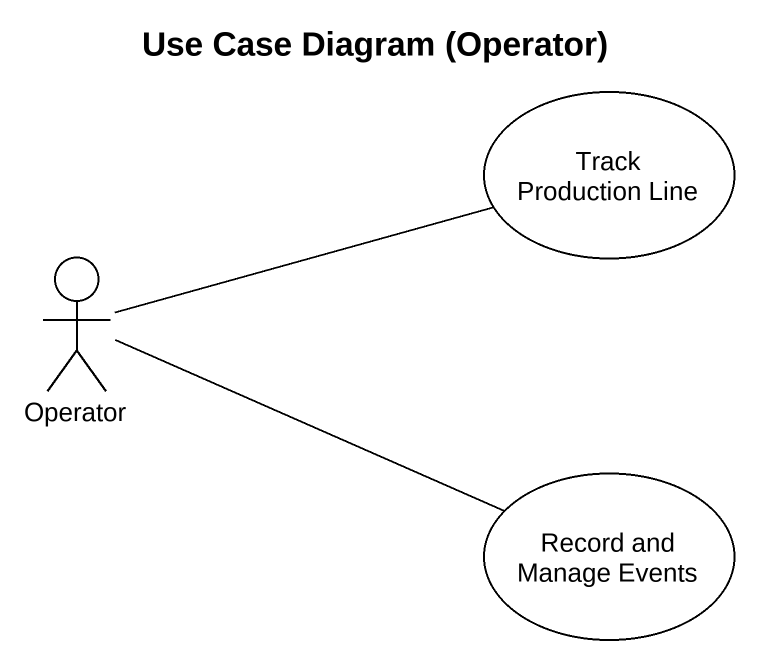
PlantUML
@startuml
title Use Case Diagram (Operator)
usecase "Track Production Line" as Track_Production_Line
actor Operator
usecase "Record and Manage Events" as Record_and_Manage_Events
Operator -right- Track_Production_Line
Operator -right- Record_and_Manage_Events
@enduml
